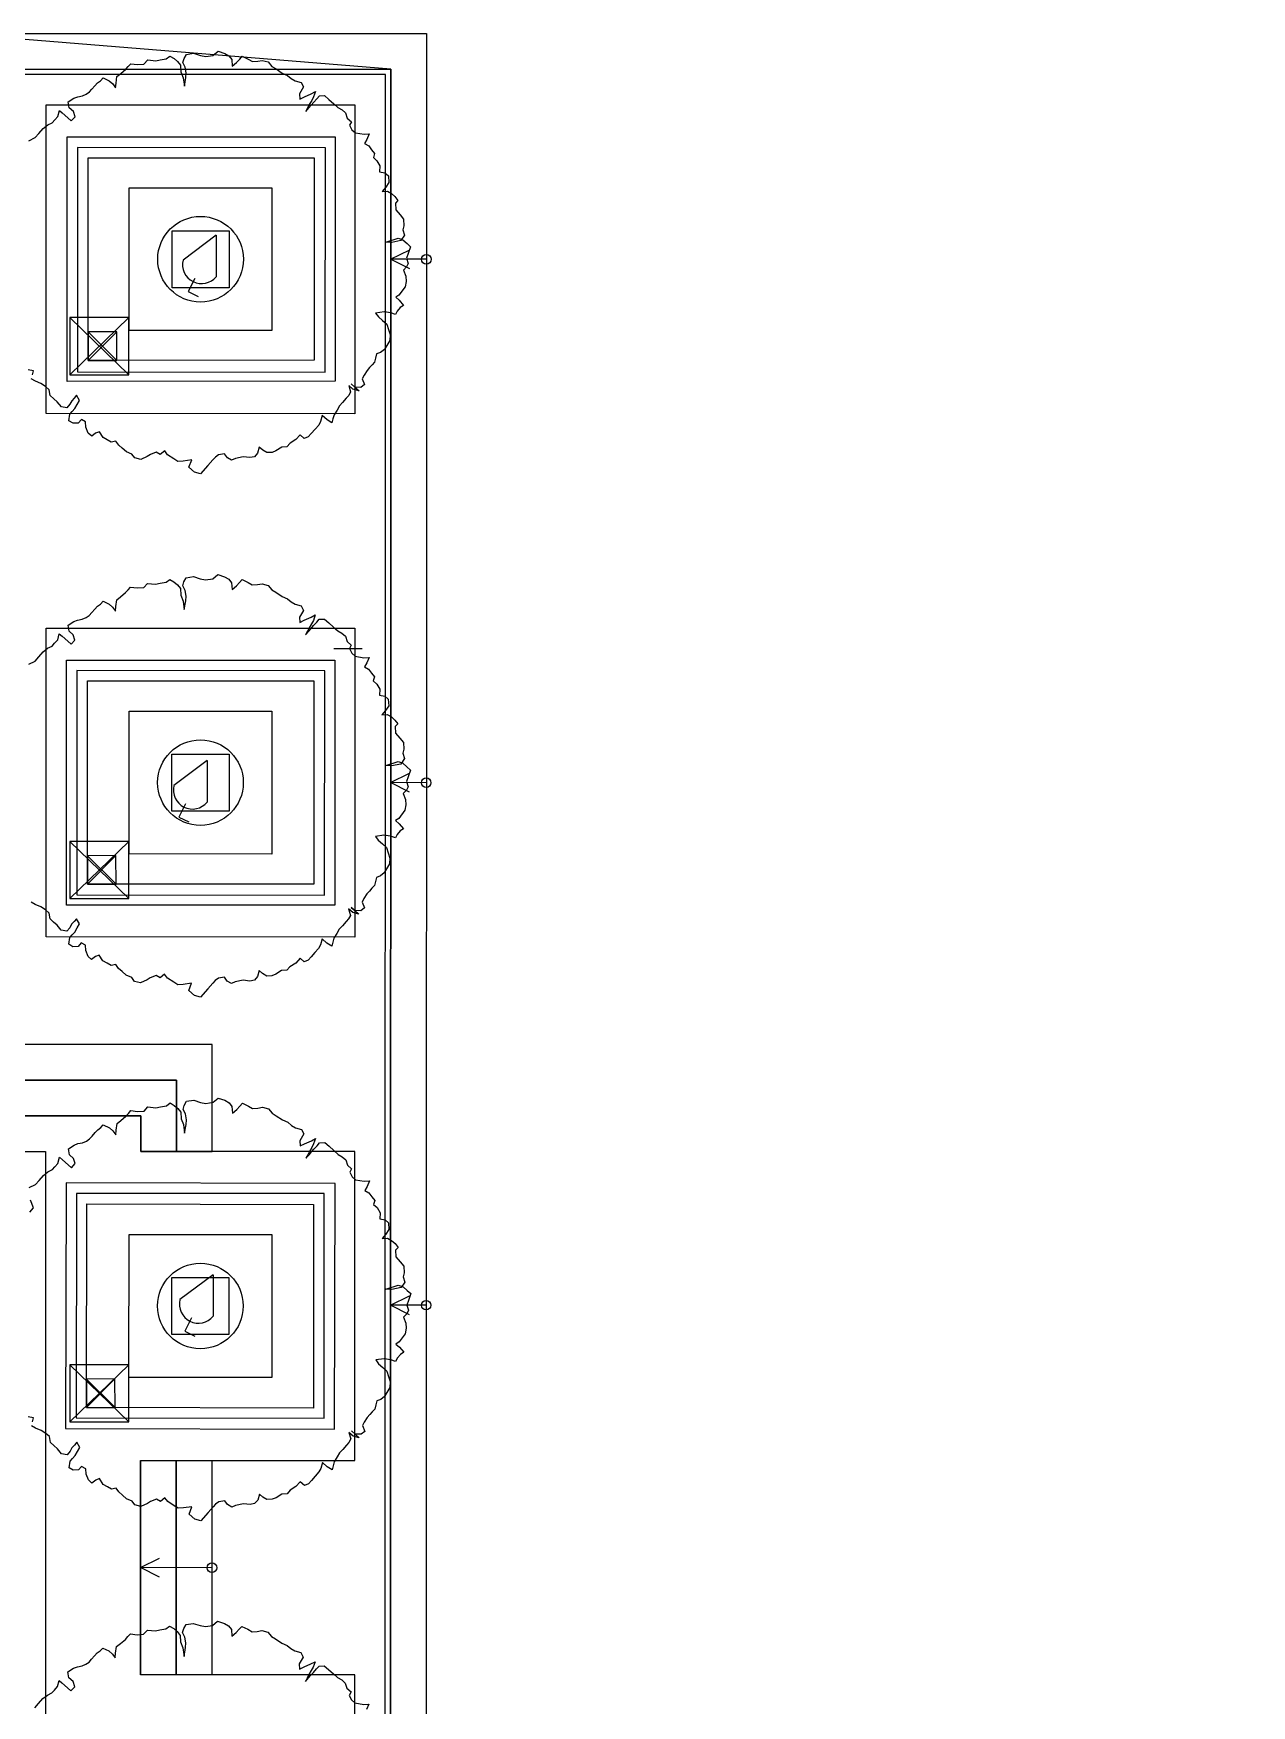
# Model space of a CAD drawing. Header units: millimetres. Extents: x -67913 to 128525, y -54442 to 63422.
# Drawn here: x 40553 to 53355, y 15690 to 33262 of the extents above; entities that cross this region are included whole.
import ezdxf
from ezdxf import colors
from ezdxf.entities.mleader import LeaderData, LeaderLine
from ezdxf.enums import TextEntityAlignment as Align
from ezdxf.math import Vec2, Vec3

# ---------------------------------------------------------------- set-up
doc = ezdxf.new("R2010")
doc.units = ezdxf.units.MM
doc.header["$LTSCALE"] = 500
doc.layers.get('0').update_dxf_attribs({"plot": 0})
for name, color, linetype in [('090Gaikou', 5, 'Continuous'), ('292Kigo', 8, 'Continuous'), ('390Kigo', 8, 'Continuous')]:
    doc.layers.add(name, color=color, linetype=linetype)
doc.styles.add('Annotative', font='simplex.shx', dxfattribs={"width": 0.7, "bigfont": 'extfont2.shx'})
doc.styles.get("Standard").update_dxf_attribs({"font": 'simplex.shx', "width": 0.7, "bigfont": 'extfont2.shx'})

# ---------------------------------------------------------------- blocks, each defined once
blk = doc.blocks.new('建具記号')
at = {"color": 0, "linetype": 'ByBlock', "lineweight": -2, "transparency": 16777216}
for p, q in [((-5.29, 1.5), (5.29, 1.5)), ((-5.29, -1.5), (5.29, -1.5))]:
    blk.add_line(p, q, dxfattribs=at)
at = {"color": 7, "linetype": 'ByBlock', "lineweight": -2, "transparency": 16777216}
blk.add_circle((0, 0), 5.5, dxfattribs=at)
at = {"color": 0, "linetype": 'ByBlock', "lineweight": -2, "transparency": 16777216, "width": 0.6}
for tag, height, p in [('建具寸法・高さH', 1.9, (0, 3.5)), ('建具番号', 2, (0, 0)), ('基準高さから建具下枠の上端までの高さ', 1.9, (0, -3.5)), ('特記事項（電気錠等）', 1.9, (0, -7))]:
    blk.add_attdef(tag, text='', height=height, dxfattribs=at).set_placement(p, align=Align.MIDDLE)

msp = doc.modelspace()

# ---------------------------------------------------------------- linework, layer by layer
at = {"layer": '090Gaikou'}
for p, q in [((40906.7293, 32173.9291), (43722.4607, 32176.1518)), ((40908.7566, 29605.481), (40906.7293, 32173.9291)), ((43722.4607, 32176.1518), (43724.4882, 29607.7036)), ((41126.9027, 31954.1028), (43502.6346, 31955.9783)), ((41128.583, 29825.6547), (41126.9027, 31954.1028)), ((43502.6346, 31955.9783), (43504.3146, 29827.53)), ((42473.9593, 31142.1184), (42125.259, 30880.3302)), ((42473.9593, 31142.1184), (42474.1697, 30706.0852)), ((42247.4409, 30688.5345), (42177.7429, 30548.9702)), ((42177.7429, 30548.9702), (42282.4161, 30496.6967)), ((43504.3146, 29827.53), (41128.583, 29825.6547)), ((43724.4882, 29607.7036), (40908.7566, 29605.481)), ((40900.2332, 26677.0595), (43720.458, 26677.4969)), ((40900.633, 24101.049), (40900.2332, 26677.0595)), ((43720.458, 26677.4969), (43720.8577, 24101.4868)), ((41120.2674, 26457.0935), (43500.492, 26457.4627)), ((41120.5987, 24321.0833), (41120.2674, 26457.0935)), ((43500.492, 26457.4627), (43500.8236, 24321.4524)), ((42377.976, 25620.8405), (42029.2757, 25359.0523)), ((42377.976, 25620.8405), (42378.1864, 25184.8073)), ((42151.4575, 25167.2566), (42081.7595, 25027.6923)), ((42081.7595, 25027.6923), (42186.4328, 24975.4188)), ((43500.8236, 24321.4524), (41120.5987, 24321.0833)), ((43720.8577, 24101.4868), (40900.633, 24101.049)), ((40894.8327, 21182.5115), (40889.46, 18601.9937)), ((43723.0564, 21176.6234), (40894.8327, 21182.5115)), ((43717.6838, 18596.1052), (43723.0564, 21176.6234)), ((41109.9176, 18821.535), (41114.3742, 20962.0542)), ((41114.3742, 20962.0542), (43494.2815, 20957.0992)), ((43494.2815, 20957.0992), (43497.3657, 18816.5644)), ((42440.7038, 20217.3583), (42092.0034, 19955.5701)), ((42440.7038, 20217.3583), (42440.9141, 19781.3251)), ((42214.1853, 19763.7744), (42144.4873, 19624.2101)), ((42144.4873, 19624.2101), (42249.1605, 19571.9366)), ((43497.3657, 18816.5644), (41109.9176, 18821.535)), ((40889.46, 18601.9937), (43717.6838, 18596.1052))]:
    msp.add_line(p, q, dxfattribs=at)
for points in [[(38925.1083, -4482.6984), (38925.1083, -4482.6984), (38925.3563, -3357.6984), (39300.3563, -3357.7811), (39300.191, -4107.7811), (44300.1909, -4108.8834), (44308.3471, 32886.1157), (39683.4298, 33262.1353), (39683.3472, 32887.1353), (39683.4298, 33262.1353), (44683.4297, 33261.033), (44675.1082, -4483.9661), (38925.1083, -4482.6984), (38925.1083, -4482.6984)], [(43931.3364, 29266.1986), (40686.3365, 29266.914), (40687.0519, 32511.9139), (43932.0518, 32511.1985)], [(41017.0089, 32064.2089), (41014.7334, 29706.3673), (43618.958, 29703.8543), (43621.2335, 32061.6959)], [(41559.3595, 31639.2216), (43059.3595, 31638.8909), (43059.0288, 30138.8909), (41559.0288, 30139.2216)], [(42009.2603, 31189.1224), (42609.2603, 31188.9901), (42609.128, 30588.9901), (42009.128, 30589.1224), (42009.2603, 31189.1224)], [(40936.5589, 30275.9257), (40936.4267, 29675.9257), (41556.4266, 29675.789), (41556.5589, 30275.789)], [(43930.1238, 23766.1987), (40685.1239, 23766.9141), (40685.8393, 27011.914), (43930.8392, 27011.1986)], [(41010.3736, 26567.1996), (41008.0981, 24209.358), (43612.3227, 24206.8449), (43614.5982, 26564.6865)], [(41558.1469, 26139.2217), (43058.1469, 26138.891), (43057.8162, 24638.891), (41557.8162, 24639.2217)], [(42008.0477, 25689.1225), (42608.0477, 25688.9902), (42607.9154, 25088.9902), (42007.9154, 25089.1225), (42008.0477, 25689.1225)], [(40935.3454, 24771.3528), (40935.2131, 24171.3528), (41555.2131, 24171.2162), (41555.3453, 24771.2161)], [(37554.8749, 22637.6042), (37554.7922, 22262.6042), (42054.7921, 22261.6121), (42054.6267, 21511.6121), (42429.6267, 21511.5294), (42429.8747, 22636.5294), (37554.8749, 22637.6042), (37554.8749, 22637.6042)], [(37554.7896, 22262.6042), (37554.7095, 21887.6042), (41679.7094, 21886.6948), (41679.6267, 21511.6948), (42054.6267, 21511.6121), (42054.7921, 22261.6121), (37554.792, 22262.6042), (37554.792, 22262.6042)], [(41004.4804, 21072.1603), (41002.2049, 18714.3187), (43606.4294, 18711.8056), (43608.7049, 21069.6472)], [(41556.9344, 20639.2218), (43056.9343, 20638.8911), (43056.6036, 19138.8912), (41556.6037, 19139.2219)], [(42006.8352, 20189.1226), (42606.8351, 20188.9903), (42606.7029, 19588.9904), (42006.7029, 19589.1226), (42006.8352, 20189.1226)], [(40934.1329, 19271.8024), (40934.0006, 18671.8024), (41554.0006, 18671.6657), (41554.1329, 19271.6657)], [(41678.9113, 18266.6949), (42053.9113, 18266.6122), (42053.4142, 16011.6123), (41678.4142, 16011.6949)], [(42053.9113, 18266.6122), (42428.9113, 18266.5295), (42428.4141, 16011.5296), (42053.4142, 16011.6123)]]:
    msp.add_lwpolyline(points, close=True, dxfattribs=at)
for points in [[(40503.8584, 32135.2457), (40571.4943, 32167.1538), (40610.5787, 32211.2696), (40656.1592, 32262.7178), (40702.5702, 32300.2991), (40749.8417, 32324.0305), (40775.9016, 32353.4451), (40808.4683, 32390.2042), (40825.4996, 32453.8578), (40854.9033, 32427.8077), (40913.7166, 32375.702), (40950.4624, 32343.1472), (40989.5359, 32387.2508), (40972.3109, 32441.8392), (40928.1926, 32480.9258), (40917.4911, 32542.8874), (40977.798, 32581.3321), (41018.5446, 32597.7132), (41066.6225, 32607.5774), (41107.4008, 32623.9306), (41140.798, 32646.8229), (41166.8686, 32676.2496), (41199.4246, 32712.9966), (41225.4736, 32742.399), (41258.8829, 32765.3024), (41284.9211, 32794.6926), (41349.3865, 32763.8198), (41386.1529, 32731.2467), (41416.4074, 32691.3551), (41420.3663, 32740.2633), (41430.0784, 32810.423), (41469.9765, 32840.6653), (41522.9159, 32885.6155), (41548.965, 32915.0179), (41575.0356, 32944.4446), (41645.187, 32934.7745), (41714.5011, 32938.934), (41753.5854, 32983.0498), (41837.593, 32974.2349), (41885.7, 32984.0951), (41947.6463, 32994.7819), (41987.5708, 33025.0442), (42030.8091, 32999.803), (42067.5731, 32967.232), (42097.8408, 32927.3505), (42102.02, 32858.0147), (42126.6042, 32796.9064), (42138.98, 32707.2212), (42154.3359, 32798.5996), (42158.2984, 32847.5045), (42147.6112, 32909.475), (42123.8683, 32956.7286), (42135.2256, 32999.1906), (42160.4502, 33042.4545), (42236.2744, 33053.9989), (42307.2541, 33030.4423), (42363.5493, 33019.9389), (42439.4025, 33031.4794), (42492.3216, 33076.4042), (42563.3047, 33052.8881), (42606.5971, 33027.6859), (42636.8217, 32987.7557), (42641.0319, 32918.4575), (42687.4671, 32956.0391), (42720.023, 32992.7861), (42746.0936, 33022.2128), (42810.5507, 32991.3257), (42853.7974, 32966.0989), (42909.2572, 32969.4666), (42957.3666, 32979.3247), (43021.0149, 32962.3068), (43058.6165, 32915.8844), (43101.8764, 32890.6676), (43167.2013, 32845.924), (43224.3331, 32821.5484), (43261.0874, 32788.986), (43304.3473, 32763.7692), (43367.9848, 32746.7392), (43391.7084, 32699.4809), (43349.1241, 32628.269), (43352.4655, 32572.8064), (43399.7381, 32596.5586), (43472.5675, 32627.8439), (43516.2419, 32650.6623), (43495.4715, 32594.4427), (43476.7719, 32558.5291), (43451.5474, 32515.2434), (43432.8465, 32479.3309), (43414.1469, 32443.4173), (43446.7136, 32480.1764), (43472.7626, 32509.5788), (43498.8225, 32538.9934), (43531.3784, 32575.7403), (43557.4275, 32605.1428), (43612.867, 32608.485), (43656.9852, 32569.3985), (43708.4236, 32523.8267), (43752.5419, 32484.7402), (43795.8125, 32459.5355), (43832.5716, 32426.9688), (43849.786, 32372.3682), (43893.892, 32333.2924), (43875.2009, 32297.3713), (43898.9269, 32250.1109), (43935.6775, 32217.5517), (44027.0444, 32202.1952), (44082.491, 32205.5528), (44058.1235, 32148.4204), (44032.9338, 32105.169), (44076.1888, 32079.9565), (44106.4301, 32040.055), (44136.662, 32000.1183), (44125.319, 31957.6871), (44162.066, 31925.1311), (44193.1475, 31871.3542), (44189.9893, 31808.5406), (44246.2906, 31798.0318), (44283.0388, 31765.4748), (44287.2348, 31696.1457), (44255.4986, 31645.5198), (44216.4466, 31601.4405), (44271.8932, 31604.7982), (44315.1555, 31579.5792), (44351.9146, 31547.0125), (44382.1705, 31507.098), (44356.1215, 31477.6956), (44360.2921, 31408.3673), (44405.2478, 31355.4513), (44442.8387, 31309.0167), (44447.0215, 31239.6776), (44435.6725, 31197.2517), (44452.9, 31142.6611), (44414.6774, 31084.6943), (44318.4625, 31064.953), (44255.6388, 31068.0876), (44385.2641, 31110.753), (44435.0154, 31092.851), (44479.1214, 31053.7753), (44515.8818, 31021.2075), (44492.3446, 30950.2301), (44474.5043, 30900.4675), (44491.7235, 30845.8626), (44473.0132, 30809.915), (44440.4788, 30773.1924), (44465.0187, 30712.0366), (44468.3648, 30656.5915), (44457.8643, 30600.3046), (44393.5711, 30512.9109), (44360.1749, 30490.0394), (44396.934, 30457.4727), (44441.891, 30404.5555), (44408.4649, 30381.6454), (44375.8982, 30344.8863), (44357.2153, 30308.9794), (44307.4343, 30326.8209), (44237.2768, 30336.4964), (44147.5687, 30324.0997), (44177.8207, 30284.2103), (44221.9341, 30245.1281), (44266.0329, 30206.0588), (44283.2628, 30151.466), (44300.4785, 30096.8425), (44297.3203, 30034.0289), (44265.5866, 29983.4009), (44240.3704, 29940.1295), (44200.4639, 29909.8948), (44159.7305, 29893.5237), (44148.3658, 29851.09), (44137.0143, 29808.6662), (44110.9652, 29779.2638), (44084.9269, 29749.8736), (44058.8671, 29720.459), (44027.1358, 29669.8288), (44008.4469, 29633.9273), (44033.0156, 29572.7894), (43993.0946, 29542.5458), (43930.2674, 29545.6836), (43893.5168, 29578.2427), (43930.2674, 29545.6836), (43974.3783, 29506.6035), (43910.736, 29523.6378), (43866.6408, 29562.7039), (43884.7192, 29494.2719), (43866.0148, 29458.3407), (43839.9658, 29428.9383), (43800.8814, 29384.8225), (43768.3039, 29348.0512), (43743.1153, 29304.8207), (43711.3647, 29254.1858), (43700.0265, 29211.7503), (43688.6848, 29169.3179), (43638.0694, 29201.0513), (43586.6188, 29246.6339), (43569.5802, 29182.9867), (43550.8888, 29147.0874), (43511.8045, 29102.9716), (43472.7417, 29058.8801), (43440.1642, 29022.1089), (43399.4175, 29005.7278), (43355.3042, 29044.81), (43309.7129, 28993.3496), (43249.4454, 28954.92), (43216.8949, 28918.1791), (43161.4325, 28914.8159), (43101.1453, 28876.3885), (43060.3731, 28860.0104), (43004.9327, 28856.645), (42961.6793, 28881.8691), (42924.9105, 28914.4445), (42907.8977, 28850.8069), (42875.3224, 28814.0381), (42827.2082, 28804.1647), (42757.0593, 28813.8304), (42674.7303, 28794.9634), (42633.9777, 28778.5853), (42590.6995, 28803.7815), (42560.4729, 28843.7069), (42498.5024, 28832.9807), (42465.0993, 28810.0915), (42439.0405, 28780.6781), (42386.9392, 28721.8696), (42308.7952, 28633.666), (42245.1483, 28650.7), (42186.3422, 28702.7992), (42216.3978, 28781.1391), (42126.7058, 28768.7629), (42071.2471, 28765.4137), (42027.9677, 28790.6109), (41962.6649, 28835.3697), (41932.4086, 28875.2715), (41885.9825, 28837.6926), (41842.7105, 28862.9007), (41781.5926, 28838.3228), (41748.1946, 28815.4442), (41680.5245, 28783.5099), (41616.8934, 28800.5299), (41586.6631, 28840.4586), (41529.5329, 28864.8458), (41485.4269, 28903.9215), (41448.6799, 28936.4775), (41418.4222, 28976.3654), (41370.318, 28966.5157), (41327.0743, 28991.7311), (41283.795, 29016.9456), (41245.3602, 29077.222), (41204.6152, 29060.8525), (41164.6991, 29030.6046), (41127.9399, 29063.1713), (41103.3564, 29124.2876), (41100.0213, 29179.7598), (41056.7728, 29204.9796), (41024.1974, 29168.2107), (40968.7401, 29164.8582), (40925.462, 29190.0716), (40935.144, 29260.2364), (40961.2027, 29289.6498), (40987.2367, 29319.0352), (41012.46, 29362.3024), (41037.66, 29405.5728), (41006.5746, 29459.338), (40980.5395, 29429.9514), (40954.4819, 29400.5393), (40935.7861, 29364.6178), (40903.2269, 29327.8672), (40846.9367, 29338.3836), (40801.973, 29391.2981), (40765.22, 29423.8594), (40728.4633, 29456.4239), (40717.7704, 29518.4148), (40681.0149, 29550.9783), (40630.4109, 29582.7147), (40573.2606, 29607.0719), (40529.9897, 29632.2616)], [(39683.3472, 32887.1353), (44308.3471, 32886.1157), (44300.1909, -4108.8834)], [(39355.3563, -3357.7932), (39355.2031, -4052.7932), (44245.203, -4053.8713), (44253.3349, 32831.1278), (39683.335, 32832.1353)], [(44506.65, 30788.5277), (44306.6941, 30888.6158), (44506.7382, 30988.5276)], [(44681.6941, 30888.5332), (44306.6941, 30888.6158)], [(41556.5589, 30275.789), (40936.4267, 29675.9257)], [(40936.5589, 30275.9257), (41556.4266, 29675.789)], [(41428.1912, 30126.046), (41128.1915, 30125.6544), (41128.583, 29825.6547), (41428.5827, 29826.0462), (41428.1912, 30126.046)], [(41128.1915, 30125.6544), (41428.5827, 29826.0462)], [(41428.1912, 30126.046), (41128.583, 29825.6547)], [(40541.3486, 29674.7157), (40552.7036, 29717.1385), (40496.417, 29727.6516)], [(40502.6458, 26635.2458), (40570.2818, 26667.1539), (40609.3661, 26711.2697), (40654.9466, 26762.7179), (40701.3576, 26800.2993), (40748.6292, 26824.0306), (40774.689, 26853.4452), (40807.2557, 26890.2043), (40824.2871, 26953.858), (40853.6907, 26927.8078), (40912.5041, 26875.7022), (40949.2498, 26843.1473), (40988.3234, 26887.2509), (40971.0983, 26941.8394), (40926.9801, 26980.9259), (40916.2785, 27042.8875), (40976.5854, 27081.3322), (41017.332, 27097.7133), (41065.41, 27107.5776), (41106.1882, 27123.9307), (41139.5854, 27146.823), (41165.6561, 27176.2497), (41198.212, 27212.9967), (41224.2611, 27242.3991), (41257.6703, 27265.3025), (41283.7086, 27294.6928), (41348.174, 27263.82), (41384.9404, 27231.2468), (41415.1949, 27191.3553), (41419.1537, 27240.2634), (41428.8659, 27310.4232), (41468.7639, 27340.6654), (41521.7033, 27385.6156), (41547.7524, 27415.018), (41573.823, 27444.4448), (41643.9745, 27434.7747), (41713.2885, 27438.9341), (41752.3729, 27483.0499), (41836.3804, 27474.235), (41884.4874, 27484.0953), (41946.4338, 27494.7821), (41986.3582, 27525.0443), (42029.5966, 27499.8032), (42066.3605, 27467.2322), (42096.6282, 27427.3506), (42100.8074, 27358.0148), (42125.3916, 27296.9065), (42137.7674, 27207.2214), (42153.1233, 27298.5997), (42157.0858, 27347.5046), (42146.3987, 27409.4751), (42122.6558, 27456.7287), (42134.013, 27499.1908), (42159.2376, 27542.4546), (42235.0618, 27553.9991), (42306.0415, 27530.4425), (42362.3367, 27519.939), (42438.19, 27531.4795), (42491.109, 27576.4043), (42562.0921, 27552.8882), (42605.3845, 27527.686), (42635.6091, 27487.7559), (42639.8194, 27418.4576), (42686.2545, 27456.0393), (42718.8105, 27492.7862), (42744.8811, 27522.213), (42809.3381, 27491.3258), (42852.5848, 27466.099), (42908.0447, 27469.4667), (42956.154, 27479.3248), (43019.8023, 27462.3069), (43057.4039, 27415.8845), (43100.6638, 27390.6677), (43165.9887, 27345.9241), (43223.1206, 27321.5485), (43259.8748, 27288.9861), (43303.1347, 27263.7693), (43366.7722, 27246.7393), (43390.4958, 27199.4811), (43347.9116, 27128.2691), (43351.2529, 27072.8066), (43398.5256, 27096.5587), (43471.3549, 27127.844), (43515.0293, 27150.6625), (43494.259, 27094.4429), (43475.5593, 27058.5292), (43450.3349, 27015.2436), (43431.634, 26979.331), (43412.9343, 26943.4174), (43445.501, 26980.1765), (43471.5501, 27009.5789), (43497.6099, 27038.9935), (43530.1658, 27075.7405), (43556.2149, 27105.1429), (43611.6544, 27108.4852), (43655.7726, 27069.3987), (43707.2111, 27023.8268), (43751.3293, 26984.7403), (43794.6, 26959.5356), (43831.3591, 26926.9689), (43848.5734, 26872.3683), (43892.6795, 26833.2926), (43873.9883, 26797.3714), (43897.7144, 26750.111), (43934.465, 26717.5519), (44025.8318, 26702.1953), (44081.2785, 26705.553), (44056.9109, 26648.4205), (44031.7212, 26605.1691), (44074.9763, 26579.9567), (44105.2176, 26540.0551), (44135.4495, 26500.1185), (44124.1065, 26457.6872), (44160.8534, 26425.1313), (44191.935, 26371.3543), (44188.7767, 26308.5408), (44245.078, 26298.0319), (44281.8262, 26265.4749), (44286.0222, 26196.1459), (44254.2861, 26145.52), (44215.234, 26101.4406), (44270.6806, 26104.7983), (44313.943, 26079.5794), (44350.7021, 26047.0126), (44380.958, 26007.0982), (44354.9089, 25977.6958), (44359.0796, 25908.3675), (44404.0353, 25855.4514), (44441.6261, 25809.0168), (44445.809, 25739.6777), (44434.4599, 25697.2519), (44451.6874, 25642.6613), (44413.4648, 25584.6944), (44317.2499, 25564.9531), (44254.4262, 25568.0877), (44384.0515, 25610.7531), (44433.8028, 25592.8512), (44477.9089, 25553.7754), (44514.6692, 25521.2076), (44491.132, 25450.2302), (44473.2917, 25400.4677), (44490.5109, 25345.8627), (44471.8006, 25309.9151), (44439.2662, 25273.1925), (44463.8061, 25212.0367), (44467.1522, 25156.5917), (44456.6517, 25100.3047), (44392.3586, 25012.9111), (44358.9624, 24990.0395), (44395.7215, 24957.4728), (44440.6784, 24904.5557), (44407.2523, 24881.6455), (44374.6856, 24844.8864), (44356.0028, 24808.9795), (44306.2217, 24826.821), (44236.0642, 24836.4965), (44146.3561, 24824.0998), (44176.6082, 24784.2104), (44220.7215, 24745.1282), (44264.8203, 24706.0589), (44282.0502, 24651.4662), (44299.266, 24596.8426), (44296.1077, 24534.0291), (44264.374, 24483.401), (44239.1579, 24440.1296), (44199.2513, 24409.895), (44158.5179, 24393.5238), (44147.1532, 24351.0901), (44135.8017, 24308.6664), (44109.7526, 24279.264), (44083.7144, 24249.8737), (44057.6545, 24220.4591), (44025.9232, 24169.8289), (44007.2343, 24133.9274), (44031.803, 24072.7895), (43991.8821, 24042.5459), (43929.0548, 24045.6837), (43892.3042, 24078.2429), (43929.0548, 24045.6837), (43973.1657, 24006.6036), (43909.5234, 24023.638), (43865.4283, 24062.704), (43883.5066, 23994.272), (43864.8023, 23958.3409), (43838.7532, 23928.9384), (43799.6688, 23884.8226), (43767.0914, 23848.0514), (43741.9027, 23804.8208), (43710.1521, 23754.186), (43698.814, 23711.7504), (43687.4722, 23669.318), (43636.8568, 23701.0514), (43585.4062, 23746.6341), (43568.3676, 23682.9868), (43549.6763, 23647.0876), (43510.5919, 23602.9718), (43471.5291, 23558.8803), (43438.9516, 23522.109), (43398.205, 23505.7279), (43354.0916, 23544.8101), (43308.5004, 23493.3498), (43248.2329, 23454.9201), (43215.6823, 23418.1792), (43160.2199, 23414.816), (43099.9327, 23376.3886), (43059.1606, 23360.0105), (43003.7202, 23356.6452), (42960.4667, 23381.8693), (42923.6979, 23414.4446), (42906.6852, 23350.807), (42874.1098, 23314.0382), (42825.9956, 23304.1649), (42755.8467, 23313.8305), (42673.5177, 23294.9635), (42632.7652, 23278.5855), (42589.487, 23303.7816), (42559.2603, 23343.7071), (42497.2899, 23332.9808), (42463.8867, 23310.0916), (42437.8279, 23280.6782), (42385.7266, 23221.8697), (42307.5826, 23133.6661), (42243.9357, 23150.7002), (42185.1296, 23202.7994), (42215.1853, 23281.1393), (42125.4932, 23268.7631), (42070.0346, 23265.4139), (42026.7551, 23290.6111), (41961.4523, 23335.3698), (41931.196, 23375.2716), (41884.7699, 23337.6928), (41841.4979, 23362.9008), (41780.38, 23338.3229), (41746.982, 23315.4444), (41679.312, 23283.51), (41615.6808, 23300.53), (41585.4506, 23340.4587), (41528.3204, 23364.8459), (41484.2143, 23403.9217), (41447.4673, 23436.4776), (41417.2096, 23476.3655), (41369.1055, 23466.5158), (41325.8618, 23491.7313), (41282.5824, 23516.9457), (41244.1476, 23577.2222), (41203.4026, 23560.8526), (41163.4865, 23530.6047), (41126.7274, 23563.1714), (41102.1438, 23624.2878), (41098.8088, 23679.7599), (41055.5602, 23704.9797), (41022.9849, 23668.2109), (40967.5276, 23664.8583), (40924.2495, 23690.0717), (40933.9314, 23760.2366), (40959.9902, 23789.6499), (40986.0241, 23819.0353), (41011.2474, 23862.3025), (41036.4475, 23905.5729), (41005.362, 23959.3382), (40979.327, 23929.9515), (40953.2693, 23900.5394), (40934.5735, 23864.618), (40902.0144, 23827.8674), (40845.7241, 23838.3838), (40800.7605, 23891.2982), (40764.0074, 23923.8595), (40727.2508, 23956.4241), (40716.5578, 24018.415), (40679.8024, 24050.9784), (40629.1983, 24082.7148), (40572.048, 24107.072), (40528.7771, 24132.2617)], [(43708.7874, 26800.0001), (44008.7874, 26800.0001)], [(44505.4374, 25288.5278), (44305.4815, 25388.616), (44505.5256, 25488.5278)], [(44680.4815, 25388.5333), (44305.4815, 25388.616)], [(41555.3453, 24771.2161), (40935.2131, 24171.3528)], [(40935.3454, 24771.3528), (41555.2131, 24171.2162)], [(41420.2069, 24621.4746), (41120.2072, 24621.0831), (41120.5987, 24321.0833), (41420.5984, 24321.4749), (41420.2069, 24621.4746)], [(41120.2072, 24621.0831), (41420.5984, 24321.4749)], [(41420.2069, 24621.4746), (41120.5987, 24321.0833)], [(43928.9113, 12766.1988), (43929.6267, 16011.1987), (42429.6267, 16011.5294), (42430.1239, 18266.5294), (43930.1238, 18266.1987), (43930.8392, 21511.1986), (42430.8393, 21511.5293), (42430.8393, 21511.5293), (42430.8393, 21511.5293), (42431.0873, 22636.5293), (37556.0849, 22637.6041)], [(40505.9975, 21133.0436), (40573.6334, 21164.9518), (40612.7178, 21209.0676), (40658.2983, 21260.5157), (40704.7093, 21298.0971), (40751.9809, 21321.8284), (40778.0407, 21351.243), (40810.6074, 21388.0021), (40827.6387, 21451.6558), (40857.0424, 21425.6057), (40915.8557, 21373.5), (40952.6015, 21340.9451), (40991.6751, 21385.0488), (40974.45, 21439.6372), (40930.3317, 21478.7237), (40919.6302, 21540.6853), (40979.9371, 21579.13), (41020.6837, 21595.5112), (41068.7616, 21605.3754), (41109.5399, 21621.7285), (41142.9371, 21644.6208), (41169.0077, 21674.0476), (41201.5637, 21710.7945), (41227.6127, 21740.1969), (41261.022, 21763.1003), (41287.0602, 21792.4906), (41351.5256, 21761.6178), (41388.292, 21729.0446), (41418.5465, 21689.1531), (41422.5054, 21738.0612), (41432.2176, 21808.221), (41472.1156, 21838.4632), (41525.055, 21883.4134), (41551.1041, 21912.8158), (41577.1747, 21942.2426), (41647.3262, 21932.5725), (41716.6402, 21936.732), (41755.7245, 21980.8477), (41839.7321, 21972.0328), (41887.8391, 21981.8931), (41949.7854, 21992.5799), (41989.7099, 22022.8421), (42032.9482, 21997.601), (42069.7122, 21965.03), (42099.9799, 21925.1484), (42104.1591, 21855.8126), (42128.7433, 21794.7044), (42141.1191, 21705.0192), (42156.475, 21796.3975), (42160.4375, 21845.3024), (42149.7503, 21907.2729), (42126.0074, 21954.5265), (42137.3647, 21996.9886), (42162.5893, 22040.2524), (42238.4135, 22051.7969), (42309.3932, 22028.2403), (42365.6884, 22017.7369), (42441.5416, 22029.2773), (42494.4607, 22074.2021), (42565.4438, 22050.686), (42608.7362, 22025.4839), (42638.9608, 21985.5537), (42643.1711, 21916.2554), (42689.6062, 21953.8371), (42722.1621, 21990.584), (42748.2327, 22020.0108), (42812.6898, 21989.1237), (42855.9365, 21963.8969), (42911.3963, 21967.2645), (42959.5057, 21977.1226), (43023.154, 21960.1048), (43060.7556, 21913.6823), (43104.0155, 21888.4655), (43169.3404, 21843.7219), (43226.4722, 21819.3463), (43263.2265, 21786.7839), (43306.4864, 21761.5671), (43370.1239, 21744.5371), (43393.8475, 21697.2789), (43351.2632, 21626.067), (43354.6046, 21570.6044), (43401.8772, 21594.3565), (43474.7066, 21625.6418), (43518.381, 21648.4603), (43497.6106, 21592.2407), (43478.911, 21556.3271), (43453.6865, 21513.0414), (43434.9856, 21477.1289), (43416.286, 21441.2152), (43448.8527, 21477.9743), (43474.9017, 21507.3768), (43500.9616, 21536.7914), (43533.5175, 21573.5383), (43559.5666, 21602.9407), (43615.0061, 21606.283), (43659.1243, 21567.1965), (43710.5627, 21521.6246), (43754.681, 21482.5381), (43797.9516, 21457.3335), (43834.7107, 21424.7668), (43851.9251, 21370.1662), (43896.0311, 21331.0904), (43877.34, 21295.1693), (43901.066, 21247.9089), (43937.8166, 21215.3497), (44029.1835, 21199.9931), (44084.6301, 21203.3508), (44060.2626, 21146.2183), (44035.0729, 21102.967), (44078.328, 21077.7545), (44108.5692, 21037.8529), (44138.8011, 20997.9163), (44127.4582, 20955.485), (44164.2051, 20922.9291), (44195.2866, 20869.1521), (44192.1284, 20806.3386), (44248.4297, 20795.8298), (44285.1779, 20763.2727), (44289.3739, 20693.9437), (44257.6377, 20643.3178), (44218.5857, 20599.2385), (44274.0323, 20602.5961), (44317.2946, 20577.3772), (44354.0538, 20544.8105), (44384.3096, 20504.896), (44358.2606, 20475.4936), (44362.4312, 20406.1653), (44407.3869, 20353.2492), (44444.9778, 20306.8146), (44449.1606, 20237.4756), (44437.8116, 20195.0497), (44455.0391, 20140.4591), (44416.8165, 20082.4922), (44320.6016, 20062.751), (44257.7779, 20065.8855), (44387.4032, 20108.551), (44437.1545, 20090.649), (44481.2605, 20051.5732), (44518.0209, 20019.0054), (44494.4837, 19948.028), (44476.6434, 19898.2655), (44493.8626, 19843.6606), (44475.1523, 19807.7129), (44442.6179, 19770.9903), (44467.1578, 19709.8345), (44470.5039, 19654.3895), (44460.0034, 19598.1025), (44395.7102, 19510.7089), (44362.314, 19487.8373), (44399.0731, 19455.2706), (44444.0301, 19402.3535), (44410.604, 19379.4433), (44378.0373, 19342.6842), (44359.3545, 19306.7774), (44309.5734, 19324.6189), (44239.4159, 19334.2943), (44149.7078, 19321.8976), (44179.9598, 19282.0082), (44224.0732, 19242.926), (44268.172, 19203.8567), (44285.4019, 19149.264), (44302.6176, 19094.6404), (44299.4594, 19031.8269), (44267.7257, 18981.1988), (44242.5096, 18937.9275), (44202.603, 18907.6928), (44161.8696, 18891.3217), (44150.5049, 18848.8879), (44139.1534, 18806.4642), (44113.1043, 18777.0618), (44087.066, 18747.6715), (44061.0062, 18718.2569), (44029.2749, 18667.6267), (44010.586, 18631.7253), (44035.1547, 18570.5873), (43995.2338, 18540.3437), (43932.4065, 18543.4815), (43895.6559, 18576.0407), (43932.4065, 18543.4815), (43976.5174, 18504.4015), (43912.8751, 18521.4358), (43868.7799, 18560.5018), (43886.8583, 18492.0698), (43868.1539, 18456.1387), (43842.1049, 18426.7363), (43803.0205, 18382.6205), (43770.443, 18345.8492), (43745.2544, 18302.6186), (43713.5038, 18251.9838), (43702.1656, 18209.5482), (43690.8239, 18167.1159), (43640.2085, 18198.8492), (43588.7579, 18244.4319), (43571.7193, 18180.7847), (43553.0279, 18144.8854), (43513.9436, 18100.7696), (43474.8808, 18056.6781), (43442.3033, 18019.9068), (43401.5567, 18003.5257), (43357.4433, 18042.6079), (43311.852, 17991.1476), (43251.5845, 17952.7179), (43219.034, 17915.9771), (43163.5716, 17912.6138), (43103.2844, 17874.1864), (43062.5122, 17857.8084), (43007.0718, 17854.443), (42963.8184, 17879.6671), (42927.0496, 17912.2424), (42910.0368, 17848.6049), (42877.4615, 17811.836), (42829.3473, 17801.9627), (42759.1984, 17811.6283), (42676.8694, 17792.7613), (42636.1168, 17776.3833), (42592.8386, 17801.5794), (42562.612, 17841.5049), (42500.6415, 17830.7786), (42467.2384, 17807.8894), (42441.1796, 17778.4761), (42389.0783, 17719.6676), (42310.9343, 17631.4639), (42247.2874, 17648.498), (42188.4813, 17700.5972), (42218.5369, 17778.9371), (42128.8449, 17766.5609), (42073.3862, 17763.2117), (42030.1068, 17788.4089), (41964.804, 17833.1676), (41934.5477, 17873.0694), (41888.1216, 17835.4906), (41844.8496, 17860.6986), (41783.7317, 17836.1207), (41750.3337, 17813.2422), (41682.6636, 17781.3078), (41619.0325, 17798.3279), (41588.8022, 17838.2565), (41531.672, 17862.6438), (41487.566, 17901.7195), (41450.819, 17934.2754), (41420.5613, 17974.1633), (41372.4572, 17964.3136), (41329.2134, 17989.5291), (41285.9341, 18014.7436), (41247.4993, 18075.02), (41206.7543, 18058.6505), (41166.8382, 18028.4025), (41130.079, 18060.9693), (41105.4955, 18122.0856), (41102.1605, 18177.5577), (41058.9119, 18202.7775), (41026.3365, 18166.0087), (40970.8793, 18162.6561), (40927.6011, 18187.8695), (40937.2831, 18258.0344), (40963.3418, 18287.4478), (40989.3758, 18316.8332), (41014.5991, 18360.1004), (41039.7991, 18403.3708), (41008.7137, 18457.136), (40982.6787, 18427.7494), (40956.621, 18398.3372), (40937.9252, 18362.4158), (40905.3661, 18325.6652), (40849.0758, 18336.1816), (40804.1122, 18389.096), (40767.3591, 18421.6573), (40730.6024, 18454.2219), (40719.9095, 18516.2128), (40683.154, 18548.7763), (40632.55, 18580.5126), (40575.3997, 18604.8699), (40532.1288, 18630.0595)], [(43928.9113, 12766.1988), (43929.6267, 16011.1987), (41679.6267, 16011.6948), (41680.1239, 18266.6947), (43930.1238, 18266.1987), (43930.8392, 21511.1986), (43930.8392, 21511.1986), (43930.8392, 21511.1986), (43930.8392, 21511.1986), (43930.8392, 21511.1986), (43930.8392, 21511.1986), (43930.8392, 21511.1986), (43930.8392, 21511.1986), (43930.8392, 21511.1986), (43930.8392, 21511.1986), (41680.8393, 21511.6947), (41680.8393, 21511.6947), (41680.8393, 21511.6947), (41680.922, 21886.6947), (37560.9221, 21887.603), (37560.8394, 21512.603), (40680.8393, 21511.9151), (40677.6988, 7266.9155)], [(37554.1038, 19140.1043), (37554.6268, 21512.6042), (40679.6268, 21511.9153), (40676.4862, 7266.9156), (36451.4863, 7267.8471), (36451.5409, 7515.3471), (36451.569, 7642.8471), (40301.5689, 7641.9983), (40303.3872, 15889.4981), (37553.3873, 15890.1044), (37553.8282, 17890.1043), (36453.8282, 17890.3468), (36454.1038, 19140.3468), (37554.1038, 19140.1043)], [(40514.5689, 20876.1345), (40553.6533, 20920.2503), (40520.8961, 21001.7738)], [(44504.2267, 19797.0292), (44304.2708, 19897.1174), (44504.3149, 19997.0292)], [(44679.2708, 19897.0347), (44304.2708, 19897.1174)], [(41554.1329, 19271.6657), (40934.0006, 18671.8024)], [(40934.1329, 19271.8024), (41554.0006, 18671.6657)], [(41409.5258, 19121.9263), (41109.526, 19121.5347), (41109.9176, 18821.535), (41409.9173, 18821.9265), (41409.5258, 19121.9263)], [(41109.526, 19121.5347), (41409.9173, 18821.9265)], [(41409.5258, 19121.9263), (41109.9176, 18821.535)], [(40543.4877, 18672.5136), (40554.8427, 18714.9364), (40498.5561, 18725.4496)], [(41878.6186, 17039.1067), (41678.6627, 17139.1949), (41878.7068, 17239.1067)], [(42428.6627, 17139.0296), (41678.6627, 17139.1949)], [(40567.8566, 15667.1542), (40606.941, 15711.27), (40652.5215, 15762.7182), (40698.9325, 15800.2995), (40746.204, 15824.0309), (40772.2639, 15853.4455), (40804.8306, 15890.2046), (40821.8619, 15953.8582), (40851.2656, 15927.8081), (40910.0789, 15875.7024), (40946.8246, 15843.1476), (40985.8982, 15887.2512), (40968.6731, 15941.8396), (40924.5549, 15980.9262), (40913.8534, 16042.8878), (40974.1603, 16081.3325), (41014.9069, 16097.7136), (41062.9848, 16107.5778), (41103.7631, 16123.931), (41137.1603, 16146.8233), (41163.2309, 16176.25), (41195.7869, 16212.997), (41221.8359, 16242.3994), (41255.2451, 16265.3028), (41281.2834, 16294.693), (41345.7488, 16263.8202), (41382.5152, 16231.2471), (41412.7697, 16191.3555), (41416.7286, 16240.2637), (41426.4407, 16310.4234), (41466.3388, 16340.6657), (41519.2782, 16385.6159), (41545.3273, 16415.0183), (41571.3979, 16444.445), (41641.5493, 16434.7749), (41710.8633, 16438.9344), (41749.9477, 16483.0502), (41833.9553, 16474.2353), (41882.0622, 16484.0955), (41944.0086, 16494.7823), (41983.9331, 16525.0446), (42027.1714, 16499.8034), (42063.9354, 16467.2324), (42094.2031, 16427.3509), (42098.3823, 16358.0151), (42122.9665, 16296.9068), (42135.3423, 16207.2216), (42150.6982, 16298.6), (42154.6606, 16347.5049), (42143.9735, 16409.4754), (42120.2306, 16456.729), (42131.5878, 16499.191), (42156.8125, 16542.4549), (42232.6367, 16553.9993), (42303.6164, 16530.4427), (42359.9116, 16519.9393), (42435.7648, 16531.4798), (42488.6839, 16576.4046), (42559.6669, 16552.8885), (42602.9593, 16527.6863), (42633.1839, 16487.7561), (42637.3942, 16418.4579), (42683.8294, 16456.0395), (42716.3853, 16492.7865), (42742.4559, 16522.2132), (42806.913, 16491.3261), (42850.1597, 16466.0993), (42905.6195, 16469.467), (42953.7289, 16479.3251), (43017.3772, 16462.3072), (43054.9788, 16415.8848), (43098.2387, 16390.668), (43163.5636, 16345.9244), (43220.6954, 16321.5488), (43257.4497, 16288.9864), (43300.7096, 16263.7696), (43364.3471, 16246.7396), (43388.0707, 16199.4813), (43345.4864, 16128.2694), (43348.8278, 16072.8068), (43396.1004, 16096.559), (43468.9298, 16127.8443), (43512.6042, 16150.6627), (43491.8338, 16094.4431), (43473.1342, 16058.5295), (43447.9097, 16015.2438), (43429.2088, 15979.3313), (43410.5092, 15943.4177), (43443.0759, 15980.1768), (43469.1249, 16009.5792), (43495.1848, 16038.9938), (43527.7407, 16075.7407), (43553.7898, 16105.1432), (43609.2293, 16108.4854), (43653.3475, 16069.3989), (43704.7859, 16023.8271), (43748.9041, 15984.7406), (43792.1748, 15959.5359), (43828.9339, 15926.9692), (43846.1483, 15872.3686), (43890.2543, 15833.2929), (43871.5632, 15797.3717), (43895.2892, 15750.1113), (43932.0398, 15717.5521), (44023.4067, 15702.1956), (44078.8533, 15705.5533), (44054.4858, 15648.4208)]]:
    msp.add_lwpolyline(points, dxfattribs=at)
for centre, radius in [((42309.1941, 30889.0562), 450), ((44681.6941, 30888.5332), 50), ((42307.9816, 25389.0564), 450), ((44680.4815, 25388.5333), 50), ((42306.769, 19889.0565), 450), ((44679.2708, 19897.0347), 50), ((42428.6627, 17139.0296), 50)]:
    msp.add_circle(centre, radius, dxfattribs=at)
for centre in [(42319.3169, 30832.4602), (42223.3336, 25311.1822), (42286.0613, 19907.7001)]:
    msp.add_arc(centre, 199.875, 166.14297593, 320.78220993, dxfattribs=at)

# ---------------------------------------------------------------- leaders
at = {"layer": '292Kigo'}
ml = msp.add_multileader_block('Standard', dxfattribs=at)
ml.set_content('建具記号', color=256, scale=50)
ml.set_attribute('建具寸法・高さH', '2,150', width=0)
ml.set_attribute('建具番号', '既ALD-1', width=0)
ml.set_attribute('基準高さから建具下枠の上端までの高さ', '±0', width=0)
ml.set_attribute('特記事項（電気錠等）', '', width=0)
ml.set_leader_properties()
ml.build(insert=Vec2(0, 0))
ml.multileader.update_dxf_attribs({"has_dogleg": 0, "dogleg_length": 2, "arrow_head_size": 100, "block_connection_type": 1})
ctx = ml.context
ctx.base_point, ctx.char_height, ctx.arrow_head_size, ctx.landing_gap_size, ctx.plane_origin, ctx.plane_x_axis, ctx.plane_y_axis = Vec3(84209.6088, 29625), 125, 100, 100, Vec3(84209.6088, 26375), Vec3(0, 1), Vec3(-1, 0)
ctx.attachment_type = 1
notes = []
notes.append((ctx, [(0, (0, 0, 0), (0, 0), (1, 0), 1, [])]))
ctx.block.insert, ctx.block.rotation = Vec3(84209.6088, 29625), 1.5707963268
ml = msp.add_multileader_block('Standard', dxfattribs=at)
ml.set_content('建具記号', color=256, scale=50)
ml.set_attribute('建具寸法・高さH', '700+975', width=0)
ml.set_attribute('建具番号', '既開口', width=0)
ml.set_attribute('基準高さから建具下枠の上端までの高さ', '+750', width=0)
ml.set_attribute('特記事項（電気錠等）', '', width=0)
ml.set_leader_properties()
ml.build(insert=Vec2(0, 0))
ml.multileader.update_dxf_attribs({"has_dogleg": 0, "dogleg_length": 2, "arrow_head_size": 100, "block_connection_type": 1})
ctx = ml.context
ctx.base_point, ctx.char_height, ctx.arrow_head_size, ctx.landing_gap_size, ctx.plane_origin, ctx.plane_x_axis, ctx.plane_y_axis = Vec3(100259.6088, 23752.5009), 125, 100, 100, Vec3(99377.3762, 20237.077), Vec3(0, 1), Vec3(-1, 0)
ctx.attachment_type = 1
notes.append((ctx, [(0, (0, 0, 0), (0, 0), (1, 0), 1, [])]))
ctx.block.insert, ctx.block.rotation = Vec3(100259.6088, 23752.5009), 1.5707963268
ml = msp.add_multileader_block('Standard', dxfattribs=at)
ml.set_content('建具記号', color=256, scale=50)
ml.set_attribute('建具寸法・高さH', '1,150+600', width=0)
ml.set_attribute('建具番号', '開口', width=0)
ml.set_attribute('基準高さから建具下枠の上端までの高さ', '+750', width=0)
ml.set_attribute('特記事項（電気錠等）', '', width=0)
ml.set_leader_properties()
ml.build(insert=Vec2(0, 0))
ml.multileader.update_dxf_attribs({"has_dogleg": 0, "dogleg_length": 2, "arrow_head_size": 100, "block_connection_type": 1})
ctx = ml.context
ctx.base_point, ctx.char_height, ctx.arrow_head_size, ctx.landing_gap_size, ctx.plane_origin, ctx.plane_x_axis, ctx.plane_y_axis = Vec3(100509.6088, 18900), 125, 100, 100, Vec3(99627.3762, 15384.5762), Vec3(0, 1), Vec3(-1, 0)
ctx.attachment_type = 1
notes.append((ctx, [(0, (0, 0, 0), (0, 0), (1, 0), 1, [])]))
ctx.block.insert, ctx.block.rotation = Vec3(100509.6088, 18900), 1.5707963268
at = {"layer": '390Kigo'}
ml = msp.add_multileader_mtext('Standard', dxfattribs=at)
ml.set_content('下膳口\\P▼', color=256, style='Annotative')
ml.set_leader_properties()
ml.build(insert=Vec2(0, 0))
ml.multileader.update_dxf_attribs({"dogleg_length": 2, "arrow_head_size": 100})
ctx = ml.context
ctx.base_point, ctx.char_height, ctx.arrow_head_size, ctx.landing_gap_size, ctx.plane_origin, ctx.plane_x_axis, ctx.plane_y_axis = Vec3(87325.5752, 23752.5), 125, 100, 50, Vec3(85752.0635, 29067.9322), Vec3(0, 1), Vec3(-1, 0)
ctx.text_align_type = 1
notes.append((ctx, [(0, (0, 0, 0), (0, 0), (1, 0), 1, [])]))
ctx.mtext.insert, ctx.mtext.text_direction, ctx.mtext.defined_height, ctx.mtext.alignment, ctx.mtext.line_spacing_factor, ctx.mtext.flow_direction = Vec3(87263.0752, 23945.4167), Vec3(0, 1), 55.8756, 2, 0.84, 5
ml = msp.add_multileader_mtext('Standard', dxfattribs=at)
ml.set_content('▲\\P下膳口', color=256, style='Annotative')
ml.set_leader_properties()
ml.build(insert=Vec2(0, 0))
ml.multileader.update_dxf_attribs({"dogleg_length": 2, "arrow_head_size": 100})
ctx = ml.context
ctx.base_point, ctx.char_height, ctx.arrow_head_size, ctx.landing_gap_size, ctx.plane_origin, ctx.plane_x_axis, ctx.plane_y_axis = Vec3(99652.0165, 23559.5842), 125, 100, 50, Vec3(98273.2511, 28875.0164), Vec3(0, 1), Vec3(-1, 0)
ctx.text_align_type = 1
notes.append((ctx, [(0, (0, 0, 0), (0, 0), (1, 0), 1, [])]))
ctx.mtext.insert, ctx.mtext.text_direction, ctx.mtext.defined_height, ctx.mtext.alignment, ctx.mtext.line_spacing_factor, ctx.mtext.flow_direction = Vec3(99589.5165, 23752.5009), Vec3(0, 1), 55.8756, 2, 0.72, 5
ml = msp.add_multileader_mtext('Standard', dxfattribs=at)
ml.set_content('▲\\P従業員出入口', color=256, style='Annotative')
ml.set_leader_properties()
ml.build(insert=Vec2(0, 0))
ml.multileader.update_dxf_attribs({"dogleg_length": 2, "arrow_head_size": 100})
ctx = ml.context
ctx.base_point, ctx.char_height, ctx.arrow_head_size, ctx.landing_gap_size, ctx.plane_origin, ctx.plane_x_axis, ctx.plane_y_axis = Vec3(99534.0165, 21449.5833), 125, 100, 50, Vec3(98155.2511, 26922.5156), Vec3(0, 1), Vec3(-1, 0)
ctx.text_align_type = 1
notes.append((ctx, [(0, (0, 0, 0), (0, 0), (1, 0), 1, [])]))
ctx.mtext.insert, ctx.mtext.text_direction, ctx.mtext.defined_height, ctx.mtext.alignment, ctx.mtext.line_spacing_factor, ctx.mtext.flow_direction = Vec3(99471.5165, 21800), Vec3(0, 1), 55.8756, 2, 0.72, 5
ml = msp.add_multileader_mtext('Standard', dxfattribs=at)
ml.set_content('給茶機', color=256, style='Annotative')
ml.set_leader_properties()
ml.build(insert=Vec2(0, 0))
ml.multileader.update_dxf_attribs({"dogleg_length": 2, "arrow_head_size": 100})
ctx = ml.context
ctx.base_point, ctx.char_height, ctx.arrow_head_size, ctx.landing_gap_size, ctx.plane_origin, ctx.plane_x_axis, ctx.plane_y_axis = Vec3(99279.6088, 19372.844), 125, 100, 50, Vec3(97680.4433, 24814.0581), Vec3(0, 1), Vec3(-1, 0)
ctx.text_align_type = 1
notes.append((ctx, [(0, (0, 0, 0), (0, 0), (1, 0), 1, [])]))
ctx.mtext.insert, ctx.mtext.text_direction, ctx.mtext.defined_height, ctx.mtext.alignment, ctx.mtext.line_spacing_factor, ctx.mtext.flow_direction = Vec3(99217.1088, 19568.6773), Vec3(0, 1), 55.8756, 2, 0.84, 5
ml = msp.add_multileader_mtext('Standard', dxfattribs=at)
ml.set_content('調味料\\Pカトラリー', color=256, style='Annotative')
ml.set_leader_properties()
ml.build(insert=Vec2(0, 0))
ml.multileader.update_dxf_attribs({"dogleg_length": 2, "arrow_head_size": 100})
ctx = ml.context
ctx.base_point, ctx.char_height, ctx.arrow_head_size, ctx.landing_gap_size, ctx.plane_origin, ctx.plane_x_axis, ctx.plane_y_axis = Vec3(99206.7639, 17917.844), 125, 100, 50, Vec3(98262.1082, 23389.2318), Vec3(0, 1), Vec3(-1, 0)
ctx.text_align_type = 1
notes.append((ctx, [(0, (0, 0, 0), (0, 0), (1, 0), 1, [])]))
ctx.mtext.insert, ctx.mtext.text_direction, ctx.mtext.defined_height, ctx.mtext.alignment, ctx.mtext.line_spacing_factor, ctx.mtext.flow_direction = Vec3(99144.2639, 18218.6773), Vec3(0, 1), 55.8756, 2, 0.72, 5
ml = msp.add_multileader_mtext('Standard', dxfattribs=at)
ml.set_content('従業員出入口\\P▼', color=256, style='Annotative')
ml.set_leader_properties()
ml.build(insert=Vec2(0, 0))
ml.multileader.update_dxf_attribs({"dogleg_length": 2, "arrow_head_size": 100})
ctx = ml.context
ctx.base_point, ctx.char_height, ctx.arrow_head_size, ctx.landing_gap_size, ctx.plane_origin, ctx.plane_x_axis, ctx.plane_y_axis = Vec3(87325.5752, 17719.7752), 125, 100, 50, Vec3(85752.0635, 23192.7074), Vec3(0, 1), Vec3(-1, 0)
ctx.text_align_type = 1
notes.append((ctx, [(0, (0, 0, 0), (0, 0), (1, 0), 1, [])]))
ctx.mtext.insert, ctx.mtext.text_direction, ctx.mtext.defined_height, ctx.mtext.alignment, ctx.mtext.line_spacing_factor, ctx.mtext.flow_direction = Vec3(87263.0752, 18070.1919), Vec3(0, 1), 55.8756, 2, 0.84, 5
for ctx, leaders in notes:
    for number, flags, end, landing, length, lines in leaders:
        leader = LeaderData()
        leader.index, (leader.has_last_leader_line, leader.has_dogleg_vector, leader.attachment_direction) = number, flags
        leader.last_leader_point, leader.dogleg_vector, leader.dogleg_length = Vec3(end), Vec3(landing), length
        for number, points, colour, breaks in lines:
            line = LeaderLine()
            line.index, line.vertices, line.color, line.breaks = number, Vec3.list(points), colors.encode_raw_color(colour), breaks
            leader.lines.append(line)
        ctx.leaders.append(leader)

doc.saveas('drawing.dxf')
